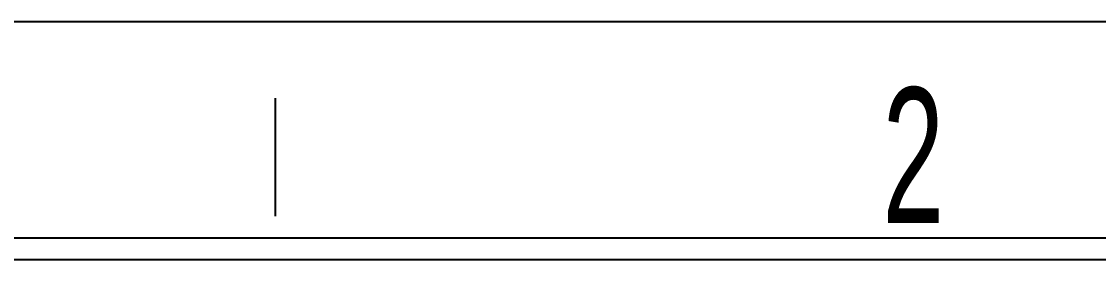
# Model space of a CAD drawing. Header units: millimetres. Extents: x 2 to 295, y 1 to 209.
# Drawn here: x 94.12 to 143.23, y 197.81 to 208.67 of the extents above; entities that cross this region are included whole.
import ezdxf

# ---------------------------------------------------------------- set-up
doc = ezdxf.new("R2010")
doc.units = ezdxf.units.MM
doc.layers.add('SLD-0', color=179, linetype='Continuous')
doc.styles.add('SLDTEXTSTYLE5', font='GOTHIC.TTF', dxfattribs={"width": 0.61171})

msp = doc.modelspace()

# ---------------------------------------------------------------- linework, layer by layer
at = {"layer": 'SLD-0'}
for p, q in [((1.812, 208.6737), (295.1066, 208.6737)), ((12.6748, 197.811), (289.1814, 197.811))]:
    msp.add_line(p, q, dxfattribs=at)
at = {"layer": 'SLD-0', "color": 6, "linetype": 'Continuous'}
for p, q in [((105.701, 199.786), (105.701, 205.1695)), ((11.6873, 198.7985), (290.1689, 198.7985))]:
    msp.add_line(p, q, dxfattribs=at)

# ---------------------------------------------------------------- texts
at = {"layer": 'SLD-0', "insert": (133.3881, 205.6552), "char_height": 6.172, "attachment_point": 1, "style": 'SLDTEXTSTYLE5'}
msp.add_mtext('2', dxfattribs=at)

doc.saveas('drawing.dxf')
